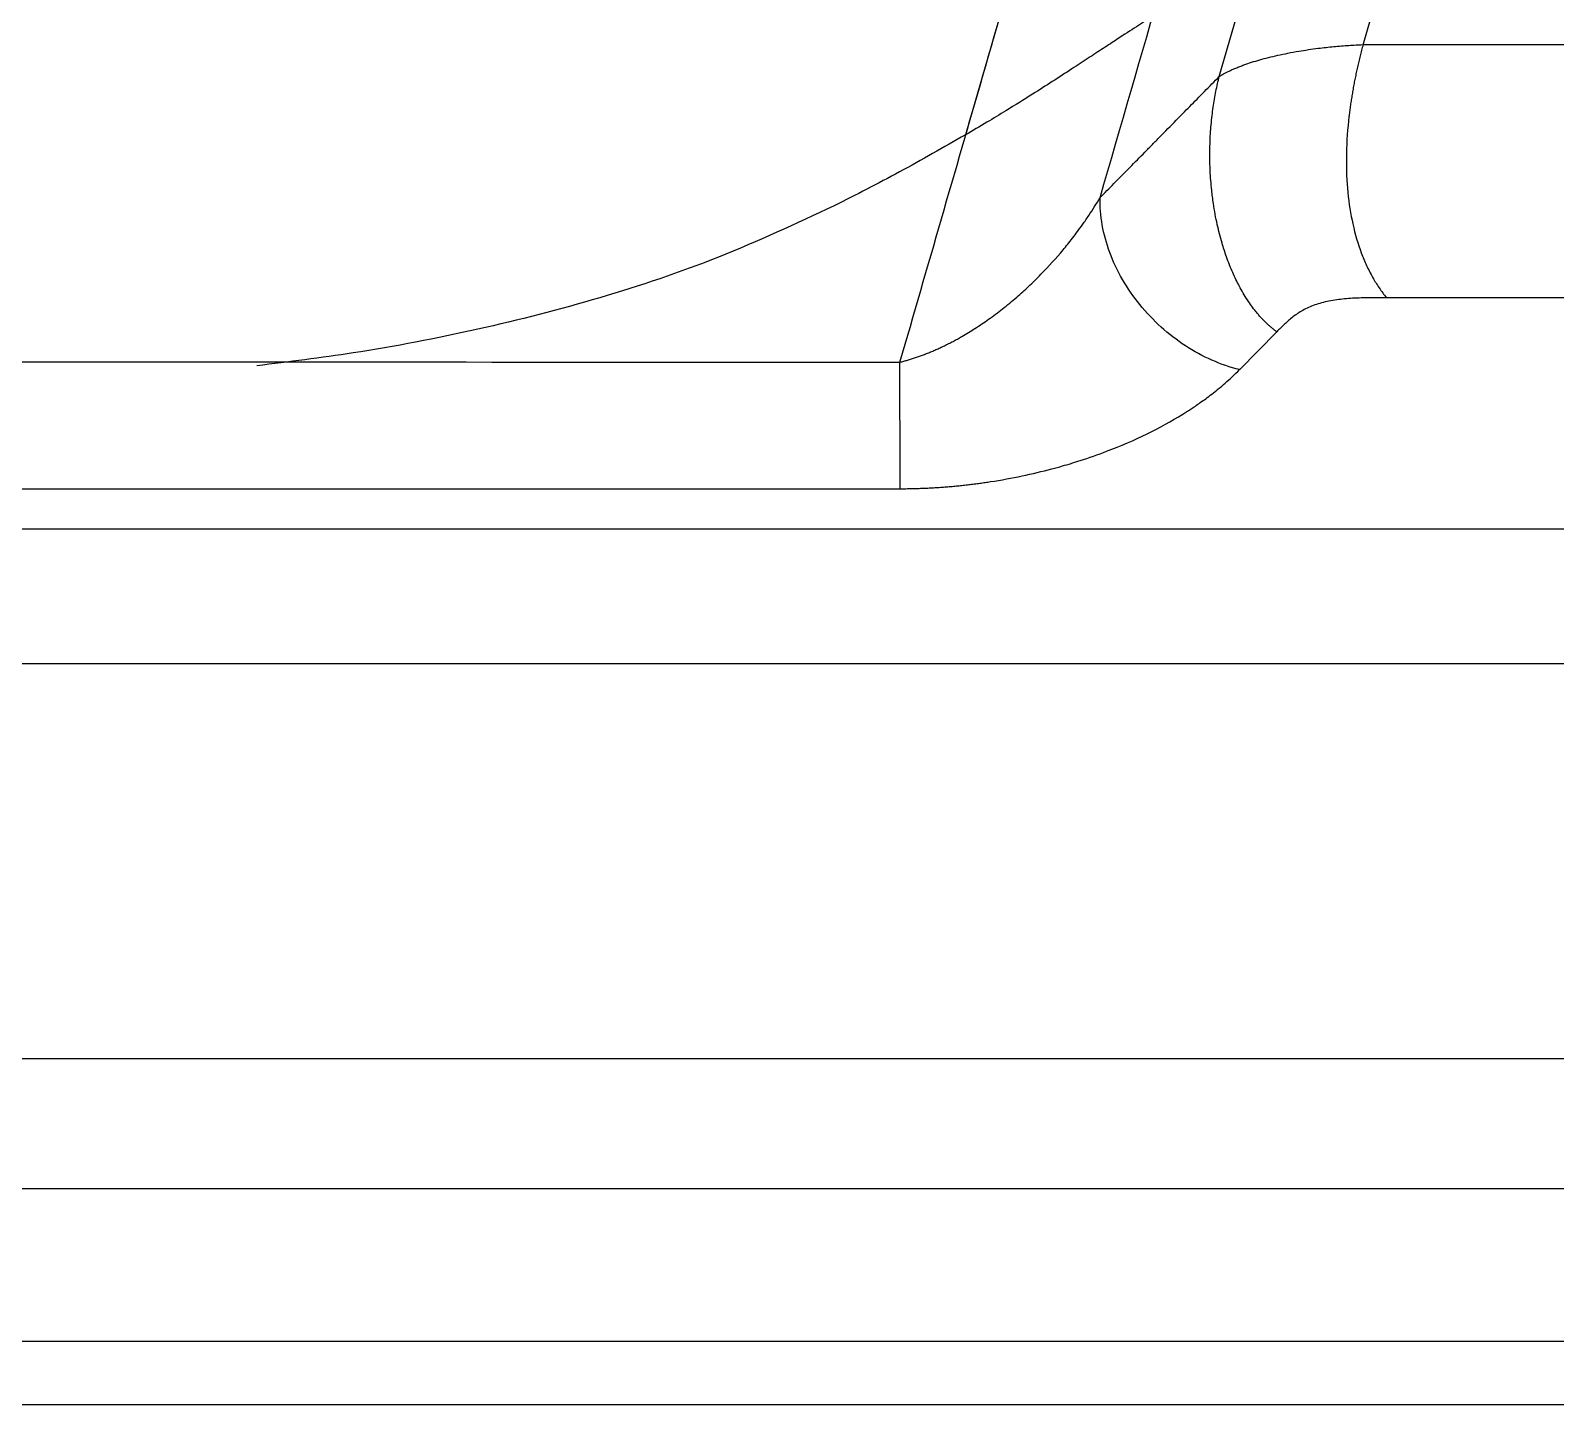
# Model space of a CAD drawing. Extents: x 0 to 84, y -21 to 126.
# Drawn here: x 20.969 to 25.873, y 0.184 to 4.601 of the extents above; entities that cross this region are included whole.
import ezdxf

# ---------------------------------------------------------------- set-up
doc = ezdxf.new("R2010")
doc.units = 0
doc.header["$MEASUREMENT"] = 0
doc.layers.add('1', color=4, linetype='Continuous')

# ---------------------------------------------------------------- blocks, each defined once
blk = doc.blocks.new('PRODIGY')
at = {"layer": '1', "color": 3, "linetype": 'Continuous', "lineweight": 25}
for p, q in [((24.7918, 4.4536), (26.1883, 9.2792)), ((44.5024, 4.5558), (25.2543, 4.5558)), ((25.3297, 3.7423), (25.3029, 3.7423)), ((44.5024, 3.7423), (25.3297, 3.7423)), ((24.9765, 3.6323), (24.857, 3.5108)), ((6.2511, 2.999), (44.3524, 2.999)), ((6.2511, 2.5661), (44.3525, 2.5661)), ((4.835, 1.2956), (44.9516, 1.2956)), ((4.3261, 0.8778), (44.9516, 0.8778)), ((3.6931, 0.3865), (44.7481, 0.387)), ((3.4166, 0.1836), (44.8103, 0.184))]:
    blk.add_line(p, q, dxfattribs=at)
at = {"layer": '1', "color": 3, "linetype": 'Continuous', "lineweight": 25, "flags": 128}
for points in [[(25.2542, 4.5558), (25.9281, 6.8845), (26.59, 9.1718)], [(24.7064, 6.7916), (24.3573, 5.5851), (23.9753, 4.2654)]]:
    blk.add_lwpolyline(points, dxfattribs=at)
at = {"layer": '1', "color": 3, "linetype": 'Continuous', "lineweight": 25}
for points, knots in [([(23.7649, 3.5349), (23.8539, 3.8422), (24.0402, 4.4855), (24.3321, 5.494), (24.6091, 6.4513), (24.9614, 7.6692), (25.208, 8.522), (25.3806, 9.1187)], [0, 0, 0, 0, 0.1650658, 0.3456785, 0.5418382, 0.6794068, 1, 1, 1, 1]), ([(24.4085, 4.0638), (24.5417, 4.524), (24.7962, 5.4035), (25.2714, 7.0456), (25.6136, 8.2275), (25.8343, 8.9902)], [0, 0, 0, 0, 0.280255, 0.535567, 1, 1, 1, 1]), ([(24.576, 4.6468), (24.56, 4.6361), (24.528, 4.6149), (24.4718, 4.5787), (24.4189, 4.5441), (24.3701, 4.5121), (24.3154, 4.4763), (24.2557, 4.4375), (24.185, 4.3924), (24.1147, 4.3486), (24.0424, 4.3047), (23.9985, 4.279), (23.9753, 4.2654)], [0, 0, 0, 0, 0.123175, 0.245328, 0.325599, 0.407518, 0.492893, 0.591464, 0.687627, 0.813702, 0.901542, 1, 1, 1, 1]), ([(24.7917, 4.4536), (24.7939, 4.455), (24.7984, 4.4577), (24.8058, 4.4619), (24.814, 4.4664), (24.8233, 4.471), (24.8336, 4.4757), (24.8449, 4.4806), (24.8575, 4.4857), (24.8742, 4.4919), (24.8956, 4.4992), (24.922, 4.5072), (24.9499, 4.5147), (24.9907, 4.5244), (25.0435, 4.5347), (25.0968, 4.5426), (25.135, 4.5471), (25.1597, 4.5497), (25.1841, 4.5518), (25.208, 4.5535), (25.2313, 4.5549), (25.2467, 4.5556), (25.2543, 4.5559)], [0, 0, 0, 0, 0.025462, 0.052572, 0.081327, 0.111729, 0.143775, 0.177467, 0.212802, 0.249779, 0.312096, 0.374368, 0.436768, 0.498925, 0.632705, 0.748682, 0.793523, 0.837171, 0.879633, 0.920919, 0.961038, 1, 1, 1, 1]), ([(25.2543, 4.5557), (25.2526, 4.5497), (25.2494, 4.5377), (25.2448, 4.5197), (25.2404, 4.5018), (25.2363, 4.4839), (25.2324, 4.4661), (25.2287, 4.4484), (25.2252, 4.4308), (25.222, 4.4133), (25.219, 4.3959), (25.2162, 4.3786), (25.2136, 4.3614), (25.2113, 4.3444), (25.2092, 4.3275), (25.2035, 4.2759), (25.1986, 4.1911), (25.2034, 4.0794), (25.2197, 3.9764), (25.2421, 3.9003), (25.2651, 3.8452), (25.2811, 3.8139), (25.295, 3.7904), (25.3059, 3.7738), (25.3174, 3.7576), (25.3256, 3.7474), (25.3297, 3.7423)], [0, 0, 0, 0, 0.018405, 0.036729, 0.054971, 0.073131, 0.091208, 0.109202, 0.127113, 0.14494, 0.162683, 0.180342, 0.197917, 0.215406, 0.232812, 0.250133, 0.375168, 0.5, 0.62299, 0.7499, 0.811522, 0.874947, 0.905299, 0.936272, 0.967846, 1, 1, 1, 1]), ([(24.4085, 4.0639), (24.4233, 4.079), (24.4552, 4.1114), (24.5033, 4.1603), (24.5445, 4.2022), (24.5766, 4.2349), (24.6101, 4.2689), (24.6502, 4.3096), (24.7138, 4.3744), (24.7601, 4.4214), (24.7917, 4.4536)], [0, 0, 0, 0, 0.116086, 0.249882, 0.375774, 0.438708, 0.501633, 0.638115, 0.751966, 1, 1, 1, 1]), ([(24.9765, 3.6324), (24.9736, 3.6346), (24.9679, 3.6389), (24.9594, 3.6459), (24.9509, 3.6533), (24.9425, 3.6613), (24.934, 3.6697), (24.9257, 3.6786), (24.9174, 3.688), (24.9024, 3.7062), (24.881, 3.7358), (24.8563, 3.7778), (24.8339, 3.8243), (24.8155, 3.8705), (24.7989, 3.9221), (24.7843, 3.9789), (24.7737, 4.0362), (24.7664, 4.094), (24.7622, 4.1475), (24.7609, 4.2079), (24.7628, 4.2672), (24.7672, 4.3171), (24.7721, 4.3543), (24.7762, 4.3803), (24.7808, 4.4055), (24.7859, 4.4299), (24.7898, 4.4458), (24.7917, 4.4536)], [0, 0, 0, 0, 0.01533, 0.030932, 0.046808, 0.06296, 0.079389, 0.096097, 0.113085, 0.130356, 0.19081, 0.256307, 0.314566, 0.379668, 0.432754, 0.501797, 0.577195, 0.623743, 0.689163, 0.746525, 0.811668, 0.871393, 0.898598, 0.925055, 0.950771, 0.97575, 1, 1, 1, 1]), ([(23.9753, 4.2654), (23.9051, 4.2254), (23.7661, 4.1459), (23.6234, 4.0732), (23.5528, 4.0372)], [0, 0, 0, 0, 0.504707, 1, 1, 1, 1]), ([(23.5528, 4.0372), (23.4301, 3.9801), (23.1852, 3.8663), (22.8004, 3.7376), (22.4072, 3.6365), (22.0382, 3.5656), (21.7996, 3.536), (21.6962, 3.5232)], [0, 0, 0, 0, 0.209578, 0.418287, 0.627567, 0.838508, 1, 1, 1, 1]), ([(23.7649, 3.535), (23.769, 3.536), (23.7773, 3.5381), (23.7897, 3.5416), (23.8022, 3.5454), (23.815, 3.5495), (23.8278, 3.554), (23.8409, 3.5588), (23.854, 3.5639), (23.8673, 3.5694), (23.8807, 3.5752), (23.8943, 3.5814), (23.9079, 3.5879), (23.9217, 3.5947), (23.9356, 3.6019), (23.9495, 3.6094), (23.9734, 3.6229), (24.0073, 3.6435), (24.0512, 3.6732), (24.096, 3.7068), (24.139, 3.7423), (24.1801, 3.7795), (24.2312, 3.8296), (24.2778, 3.8813), (24.3214, 3.9354), (24.3488, 3.9724), (24.3723, 4.0064), (24.391, 4.0349), (24.4027, 4.0542), (24.4085, 4.0638)], [0, 0, 0, 0, 0.013554, 0.02738, 0.041483, 0.055871, 0.070549, 0.085523, 0.1008, 0.116385, 0.132284, 0.1485, 0.16504, 0.181908, 0.199108, 0.216645, 0.234524, 0.290071, 0.349919, 0.414161, 0.482878, 0.54419, 0.610378, 0.739234, 0.798539, 0.869017, 0.91265, 0.956312, 1, 1, 1, 1]), ([(24.857, 3.5109), (24.7974, 3.5256), (24.7379, 3.5518), (24.6281, 3.6234), (24.5779, 3.6687), (24.4946, 3.7714), (24.4616, 3.8287), (24.4178, 3.9464), (24.4072, 4.0067), (24.4085, 4.0638)], [0, 0, 0, 0, 0.25, 0.25, 0.5, 0.5, 0.75, 0.75, 1, 1, 1, 1]), ([(25.3029, 3.7423), (25.2961, 3.7422), (25.2833, 3.7422), (25.2652, 3.7419), (25.2444, 3.7414), (25.2212, 3.7404), (25.1861, 3.7378), (25.1441, 3.7321), (25.0978, 3.7197), (25.0589, 3.7019), (25.0272, 3.6804), (25.0006, 3.6568), (24.9845, 3.6405), (24.9765, 3.6323)], [0, 0, 0, 0, 0.047632, 0.09015, 0.127567, 0.193762, 0.253698, 0.376893, 0.497726, 0.619398, 0.744195, 0.871792, 1, 1, 1, 1]), ([(6.3759, 3.5497), (6.8827, 3.5492), (8.2813, 3.5478), (10.4895, 3.5454), (12.8476, 3.5429), (15.3927, 3.5404), (18.1055, 3.5381), (21.0369, 3.536), (22.8895, 3.5353), (23.7649, 3.5349)], [0, 0, 0, 0, 0.08743, 0.241302, 0.380951, 0.494264, 0.680387, 0.848966, 1, 1, 1, 1]), ([(23.7651, 3.128), (23.765, 3.1487), (23.765, 3.174), (23.765, 3.2318), (23.765, 3.2645), (23.765, 3.3352), (23.765, 3.3732), (23.7649, 3.4524), (23.7649, 3.4935), (23.7649, 3.5349)], [0, 0, 0, 0, 0.25, 0.25, 0.5, 0.5, 0.75, 0.75, 1, 1, 1, 1]), ([(23.7651, 3.1281), (23.7714, 3.1281), (23.7839, 3.1282), (23.8028, 3.1285), (23.8215, 3.129), (23.8402, 3.1296), (23.8588, 3.1305), (23.8773, 3.1315), (23.8958, 3.1327), (23.9141, 3.1341), (23.9323, 3.1356), (23.9504, 3.1373), (23.9684, 3.1392), (23.9863, 3.1412), (24.004, 3.1434), (24.0216, 3.1457), (24.0391, 3.1482), (24.0851, 3.1551), (24.1578, 3.1684), (24.2338, 3.1864), (24.2955, 3.2034), (24.3552, 3.2215), (24.4488, 3.2543), (24.5615, 3.3032), (24.6408, 3.3468), (24.6817, 3.3723), (24.6907, 3.378), (24.7021, 3.3854), (24.7158, 3.3945), (24.7315, 3.4054), (24.7492, 3.4181), (24.7686, 3.4327), (24.7895, 3.4492), (24.8115, 3.4679), (24.8345, 3.4886), (24.8493, 3.5033), (24.857, 3.5109)], [0, 0, 0, 0, 0.013472, 0.026908, 0.040309, 0.053672, 0.066999, 0.080289, 0.093541, 0.106756, 0.119933, 0.133073, 0.146176, 0.159242, 0.172272, 0.185266, 0.198225, 0.211149, 0.287889, 0.363633, 0.390982, 0.438599, 0.512894, 0.635354, 0.757061, 0.764547, 0.774953, 0.78828, 0.804525, 0.823689, 0.84577, 0.87077, 0.898692, 0.929536, 0.963305, 1, 1, 1, 1]), ([(6.3763, 3.1207), (6.7426, 3.1209), (7.1089, 3.1211), (7.5668, 3.1213), (7.6584, 3.1214), (7.8414, 3.1215), (7.9326, 3.1215), (8.1119, 3.1216), (8.2001, 3.1217), (8.3729, 3.1218), (8.4574, 3.1218), (8.6235, 3.1219), (8.705, 3.1219), (8.8663, 3.122), (8.946, 3.1221), (9.1053, 3.1221), (9.1849, 3.1222), (9.3458, 3.1223), (9.4271, 3.1223), (9.5925, 3.1224), (9.6768, 3.1224), (9.8488, 3.1225), (9.9366, 3.1226), (10.1153, 3.1227), (10.2062, 3.1227), (10.3891, 3.1228), (10.4808, 3.1229), (11.3049, 3.1233), (12.0375, 3.1237), (13.1364, 3.1242), (13.5026, 3.1244), (14.2361, 3.1247), (14.6034, 3.1249), (15.3387, 3.1253), (15.7068, 3.1254), (16.4426, 3.1257), (16.8102, 3.1259), (17.5445, 3.1262), (17.911, 3.1263), (18.4605, 3.1265), (18.6436, 3.1266), (19.0095, 3.1267), (19.1921, 3.1268), (19.7394, 3.127), (20.1036, 3.1271), (20.6517, 3.1272), (20.8347, 3.1273), (21.201, 3.1274), (21.3842, 3.1274), (22.2999, 3.1277), (23.0325, 3.1279), (23.7651, 3.128)], [0, 0, 0, 0, 0.0625, 0.0625, 0.078125, 0.078125, 0.09375, 0.09375, 0.109375, 0.109375, 0.125, 0.125, 0.140625, 0.140625, 0.15625, 0.15625, 0.171875, 0.171875, 0.1875, 0.1875, 0.203125, 0.203125, 0.21875, 0.21875, 0.234375, 0.234375, 0.25, 0.25, 0.375, 0.375, 0.4375, 0.4375, 0.5, 0.5, 0.5625, 0.5625, 0.625, 0.625, 0.6875, 0.6875, 0.71875, 0.71875, 0.75, 0.75, 0.8125, 0.8125, 0.84375, 0.84375, 0.875, 0.875, 1, 1, 1, 1])]:
    blk.add_open_spline(points, degree=3, knots=knots, dxfattribs=at)

msp = doc.modelspace()

# ---------------------------------------------------------------- block references
at = {"layer": '1'}
msp.add_blockref('PRODIGY', (0, 0), dxfattribs=at)

doc.saveas('drawing.dxf')
